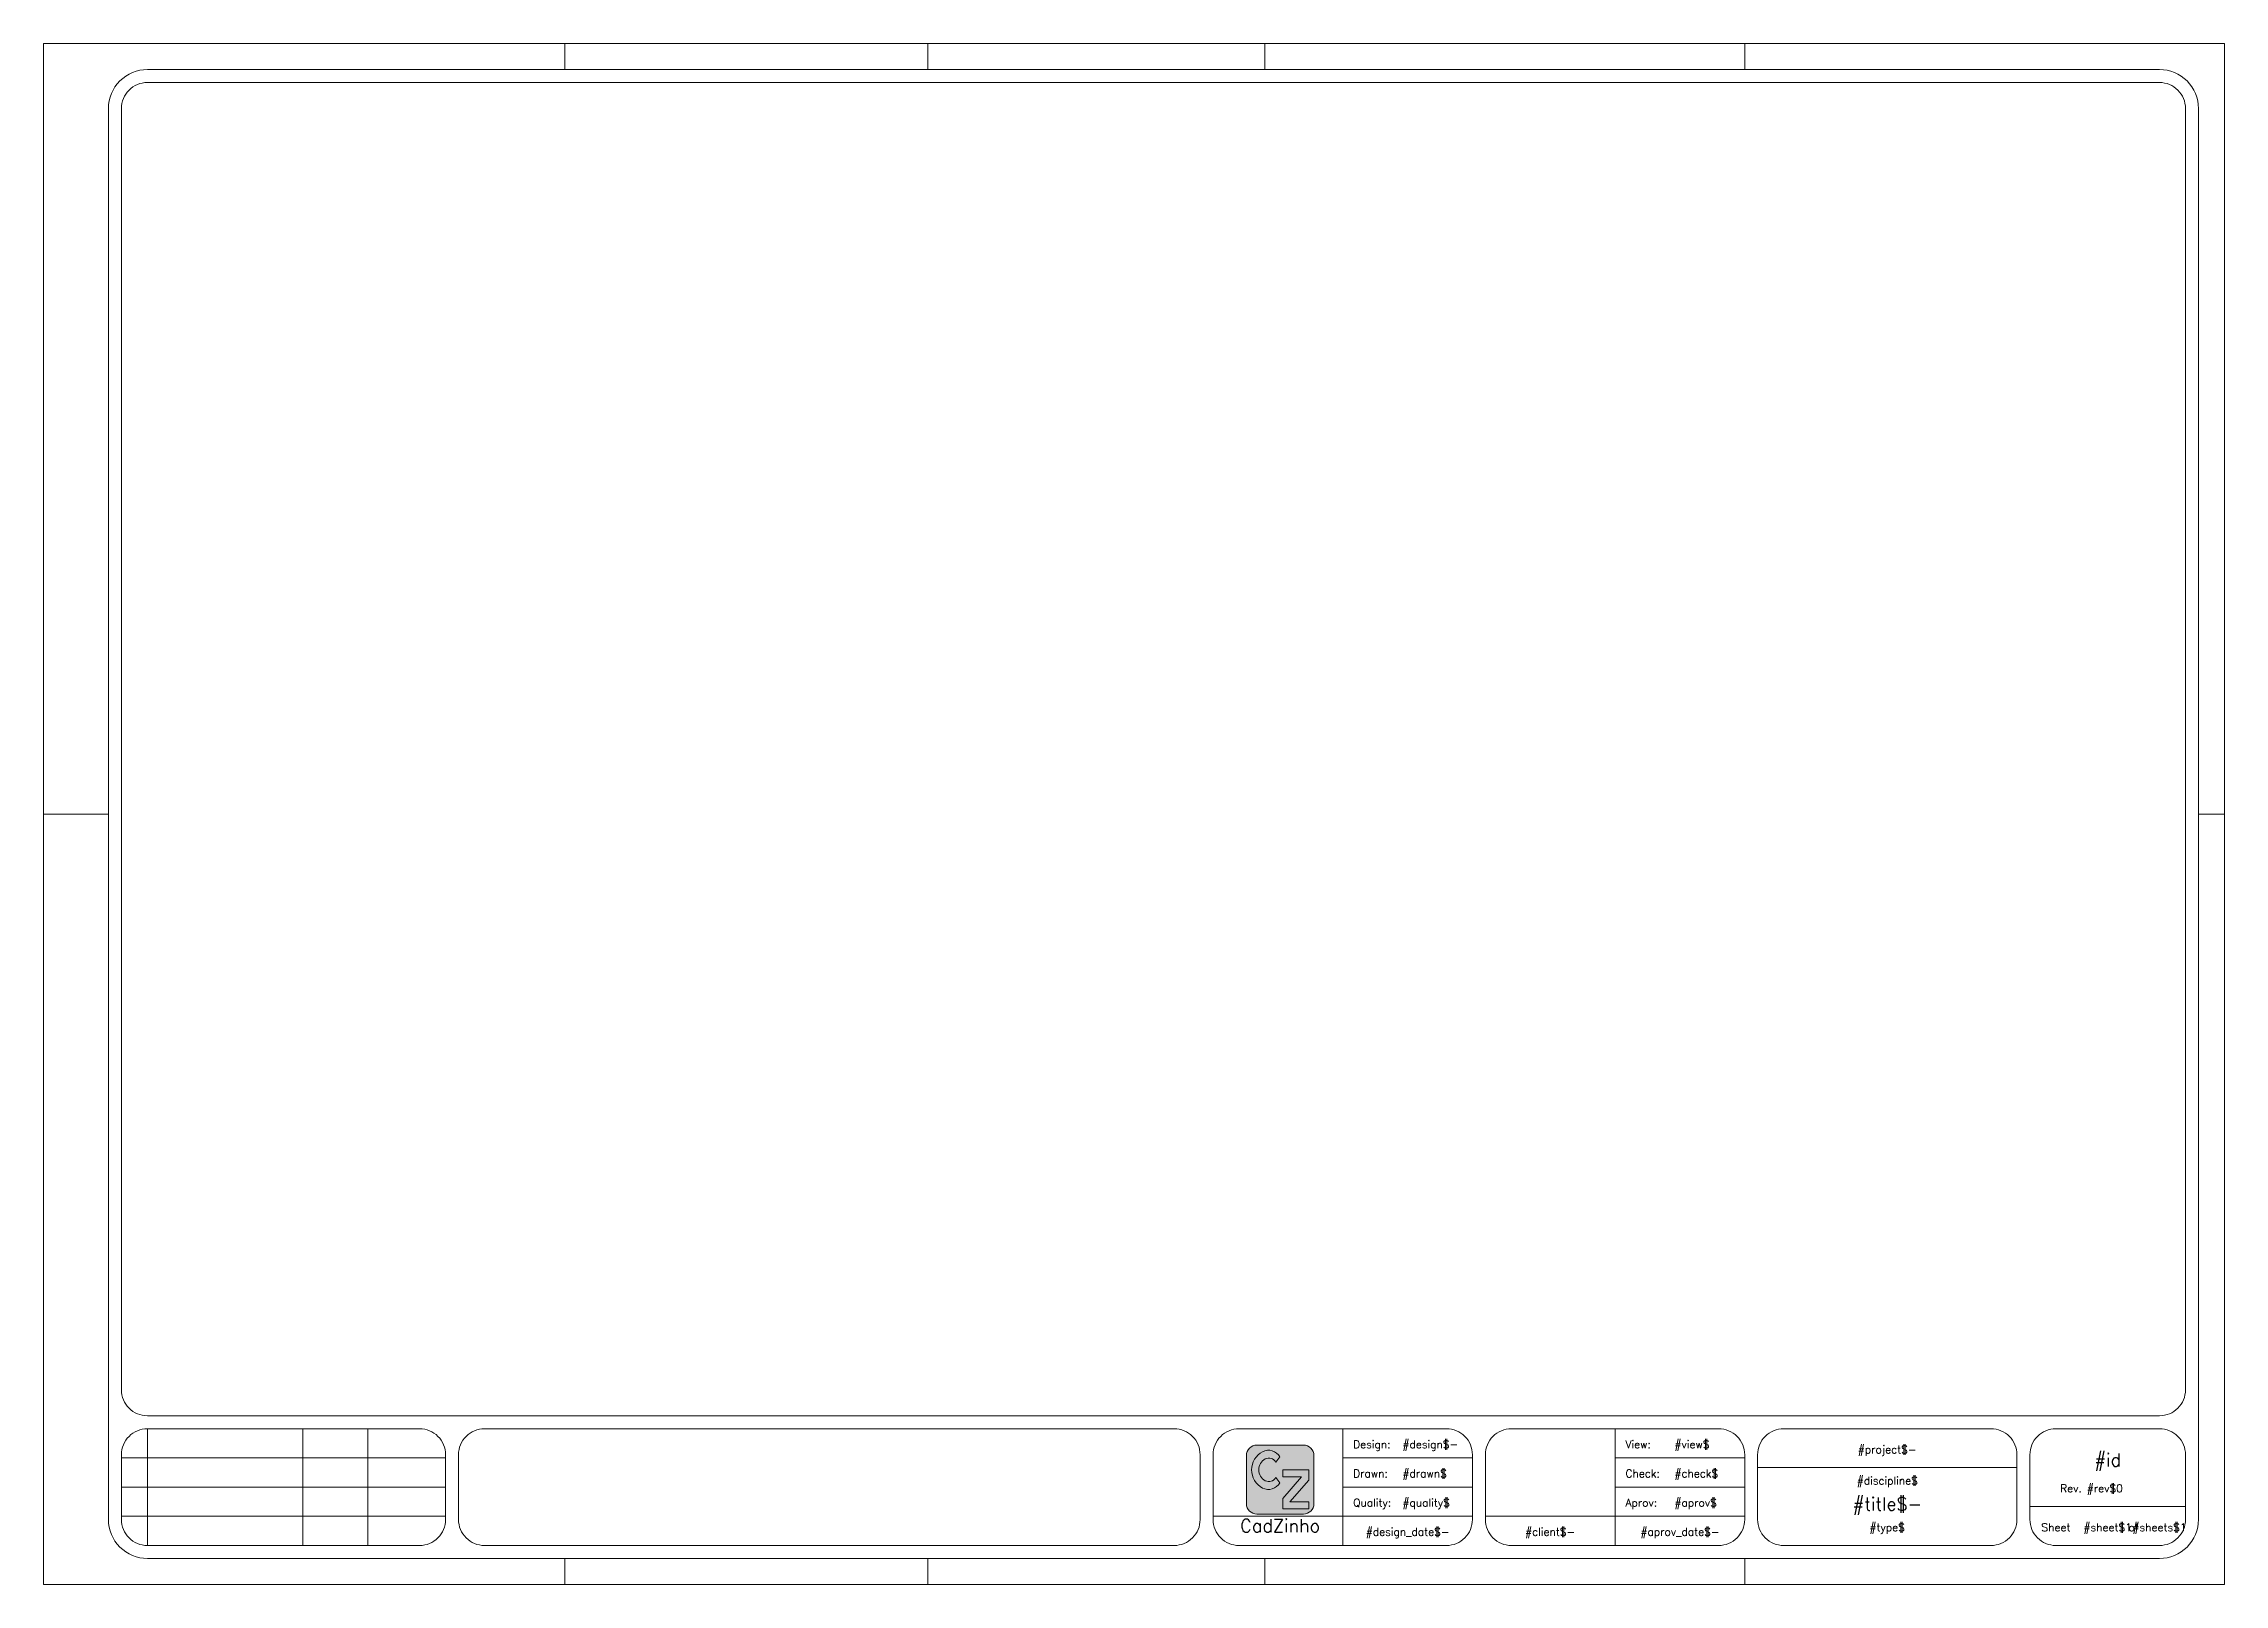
# Model space of a CAD drawing. Header units: millimetres. Extents: x 0 to 841, y 0 to 594.
import ezdxf
from ezdxf.enums import TextEntityAlignment as Align

# ---------------------------------------------------------------- set-up
doc = ezdxf.new("R2010")
doc.units = ezdxf.units.MM
doc.layers.get('0').update_dxf_attribs({"lineweight": 0})
doc.layers.add('cz_logo', color=7, linetype='Continuous', lineweight=0)
doc.styles.get("Standard").update_dxf_attribs({"font": 'TXT.SHX'})

# ---------------------------------------------------------------- blocks, each defined once
blk = doc.blocks.new('logo1')
at = {"layer": 'cz_logo'}
h = blk.add_hatch(color=108, dxfattribs=at)
h.paths.add_polyline_path([(3.07143, 11, 0.414214), (7.07143, 7), (25.0714, 7, 0.414214), (29.0714, 11), (29.0714, 29.6036, 0.414214), (25.0714, 33.6036), (7.07143, 33.6036, 0.414214), (3.07143, 29.6036)], flags=0)
h.paths.add_polyline_path([(15.9714, 29.0518, 0.4), (9.27143, 31.0518, 0.6), (9.27143, 17.0518, 0.4), (15.9714, 19.0518), (14.3714, 21.0518, -0.4), (10.3514, 19.8518, -0.6), (10.3514, 28.2518, -0.4), (14.3714, 27.0518)], flags=0)
h.paths.add_polyline_path([(17.0714, 24.1036), (27.0714, 24.1036), (27.0714, 20.1036), (19.8214, 11.75), (27.0714, 11.75), (27.0714, 9), (17.0714, 9), (17.0714, 13), (24.3214, 21.3536), (17.0714, 21.3536)], flags=0)
for points in [[(15.9714, 29.0518, 0.4), (9.27143, 31.0518, 0.6), (9.27143, 17.0518, 0.4), (15.9714, 19.0518), (14.3714, 21.0518, -0.4), (10.3514, 19.8518, -0.6), (10.3514, 28.2518, -0.4), (14.3714, 27.0518)], [(17.0714, 24.1036), (27.0714, 24.1036), (27.0714, 20.1036), (19.8214, 11.75), (27.0714, 11.75), (27.0714, 9), (17.0714, 9), (17.0714, 13), (24.3214, 21.3536), (17.0714, 21.3536)]]:
    blk.add_hatch(color=254, dxfattribs=at).paths.add_polyline_path(points, flags=0)
at = {"layer": 'cz_logo', "color": 108}
blk.add_lwpolyline([(3.07143, 11, 0.414214), (7.07143, 7), (25.0714, 7, 0.414214), (29.0714, 11), (29.0714, 29.6036, 0.414214), (25.0714, 33.6036), (7.07143, 33.6036, 0.414214), (3.07143, 29.6036)], format="xyb", close=True, dxfattribs=at)
at = {"layer": 'cz_logo', "color": 254}
blk.add_lwpolyline([(15.9714, 29.0518, 0.4), (9.27143, 31.0518, 0.6), (9.27143, 17.0518, 0.4), (15.9714, 19.0518), (14.3714, 21.0518, -0.4), (10.3514, 19.8518, -0.6), (10.3514, 28.2518, -0.4), (14.3714, 27.0518)], format="xyb", close=True, dxfattribs=at)
blk.add_lwpolyline([(17.0714, 24.1036), (27.0714, 24.1036), (27.0714, 20.1036), (19.8214, 11.75), (27.0714, 11.75), (27.0714, 9), (17.0714, 9), (17.0714, 13), (24.3214, 21.3536), (17.0714, 21.3536)], close=True, dxfattribs=at)
at = {"layer": 'cz_logo', "lineweight": 25}
blk.add_text('CadZinho', height=5, dxfattribs=at).set_placement((16.0714, 5), align=Align.TOP_CENTER)

msp = doc.modelspace()

# ---------------------------------------------------------------- linework, layer by layer
at = {"color": 0}
for p, q in [((201, 594), (201, 584)), ((341, 594), (341, 584)), ((471, 594), (471, 584)), ((656, 594), (656, 584)), ((0, 297), (25, 297)), ((841, 297), (831, 297)), ((40, 15), (40, 60)), ((100, 15), (100, 60)), ((125, 15), (125, 60)), ((501, 15), (501, 60)), ((606, 60), (606, 15)), ((30.078, 48.75), (155, 48.75)), ((501, 48.75), (550.922, 48.75)), ((606, 48.75), (655.922, 48.75)), ((761, 45), (661, 45)), ((30, 37.5), (155, 37.5)), ((501, 37.5), (551, 37.5)), ((606, 37.5), (656, 37.5)), ((30.078, 26.25), (154.922, 26.25)), ((550.922, 26.25), (451, 26.25)), ((556.078, 26.25), (655.922, 26.25)), ((826, 30), (766, 30)), ((201, 0), (201, 10)), ((341, 0), (341, 10)), ((471, 0), (471, 10)), ((656, 0), (656, 10))]:
    msp.add_line(p, q, dxfattribs=at)
msp.add_lwpolyline([(0, 0), (841, 0), (841, 594), (0, 594)], close=True, dxfattribs=at)
for points in [[(25, 25, 0.414214), (40, 10), (816, 10, 0.414214), (831, 25), (831, 569, 0.414214), (816, 584), (40, 584, 0.414214), (25, 569)], [(30, 75, 0.414214), (40, 65), (816, 65, 0.414214), (826, 75), (826, 569, 0.414214), (816, 579), (40, 579, 0.414214), (30, 569)], [(30, 25, 0.414214), (40, 15), (145, 15, 0.414214), (155, 25), (155, 50, 0.414214), (145, 60), (40, 60, 0.414214), (30, 50)], [(160, 25, 0.414214), (170, 15), (436, 15, 0.414214), (446, 25), (446, 50, 0.414214), (436, 60), (170, 60, 0.414214), (160, 50)], [(451, 25, 0.414214), (461, 15), (541, 15, 0.414214), (551, 25), (551, 50, 0.414214), (541, 60), (461, 60, 0.414214), (451, 50)], [(556, 25, 0.414214), (566, 15), (646, 15, 0.414214), (656, 25), (656, 50, 0.414214), (646, 60), (566, 60, 0.414214), (556, 50)], [(661, 25, 0.414214), (671, 15), (751, 15, 0.414214), (761, 25), (761, 50, 0.414214), (751, 60), (671, 60, 0.414214), (661, 50)], [(766, 25, 0.414214), (776, 15), (816, 15, 0.414214), (826, 25), (826, 50, 0.414214), (816, 60), (776, 60, 0.414214), (766, 50)]]:
    msp.add_lwpolyline(points, format="xyb", close=True, dxfattribs=at)

# ---------------------------------------------------------------- block references
at = {"layer": 'cz_logo', "color": 0}
msp.add_blockref('logo1', (460.796, 20.101), dxfattribs=at)

# ---------------------------------------------------------------- texts
at = {"color": 0}
for s, p in [('Design:', (505, 54)), ('#design$-', (524, 54)), ('View:', (610, 54)), ('#view$', (629, 54)), ('Drawn:', (505, 42.75)), ('#drawn$', (524, 42.75)), ('Check:', (610, 42.75)), ('#check$', (629, 42.75)), ('#rev$0', (788, 37)), ('Quality:', (505, 31.5)), ('#quality$', (524, 31.5)), ('Aprov:', (610, 31.5)), ('#aprov$', (629, 31.5))]:
    msp.add_text(s, height=3, dxfattribs=at).set_placement(p, align=Align.MIDDLE_LEFT)
for s, height, p in [('#project$-', 3, (711, 52)), ('#id', 5, (796, 48)), ('#discipline$', 3, (711, 40)), ('#title$-', 5, (711, 31)), ('#design_date$-', 3, (526, 20.25)), ('#client$-', 3, (581, 20.25)), ('#aprov_date$-', 3, (631, 20.25)), ('#type$', 3, (711, 22)), ('Sheet', 3, (776, 22)), ('#sheet$1', 3, (796, 22)), ('of', 3, (806, 22)), ('#sheets$1', 3, (816, 22))]:
    msp.add_text(s, height=height, dxfattribs=at).set_placement(p, align=Align.MIDDLE_CENTER)
msp.add_text('Rev.', height=3, dxfattribs=at).set_placement((786, 37), align=Align.MIDDLE_RIGHT)

doc.saveas('drawing.dxf')
